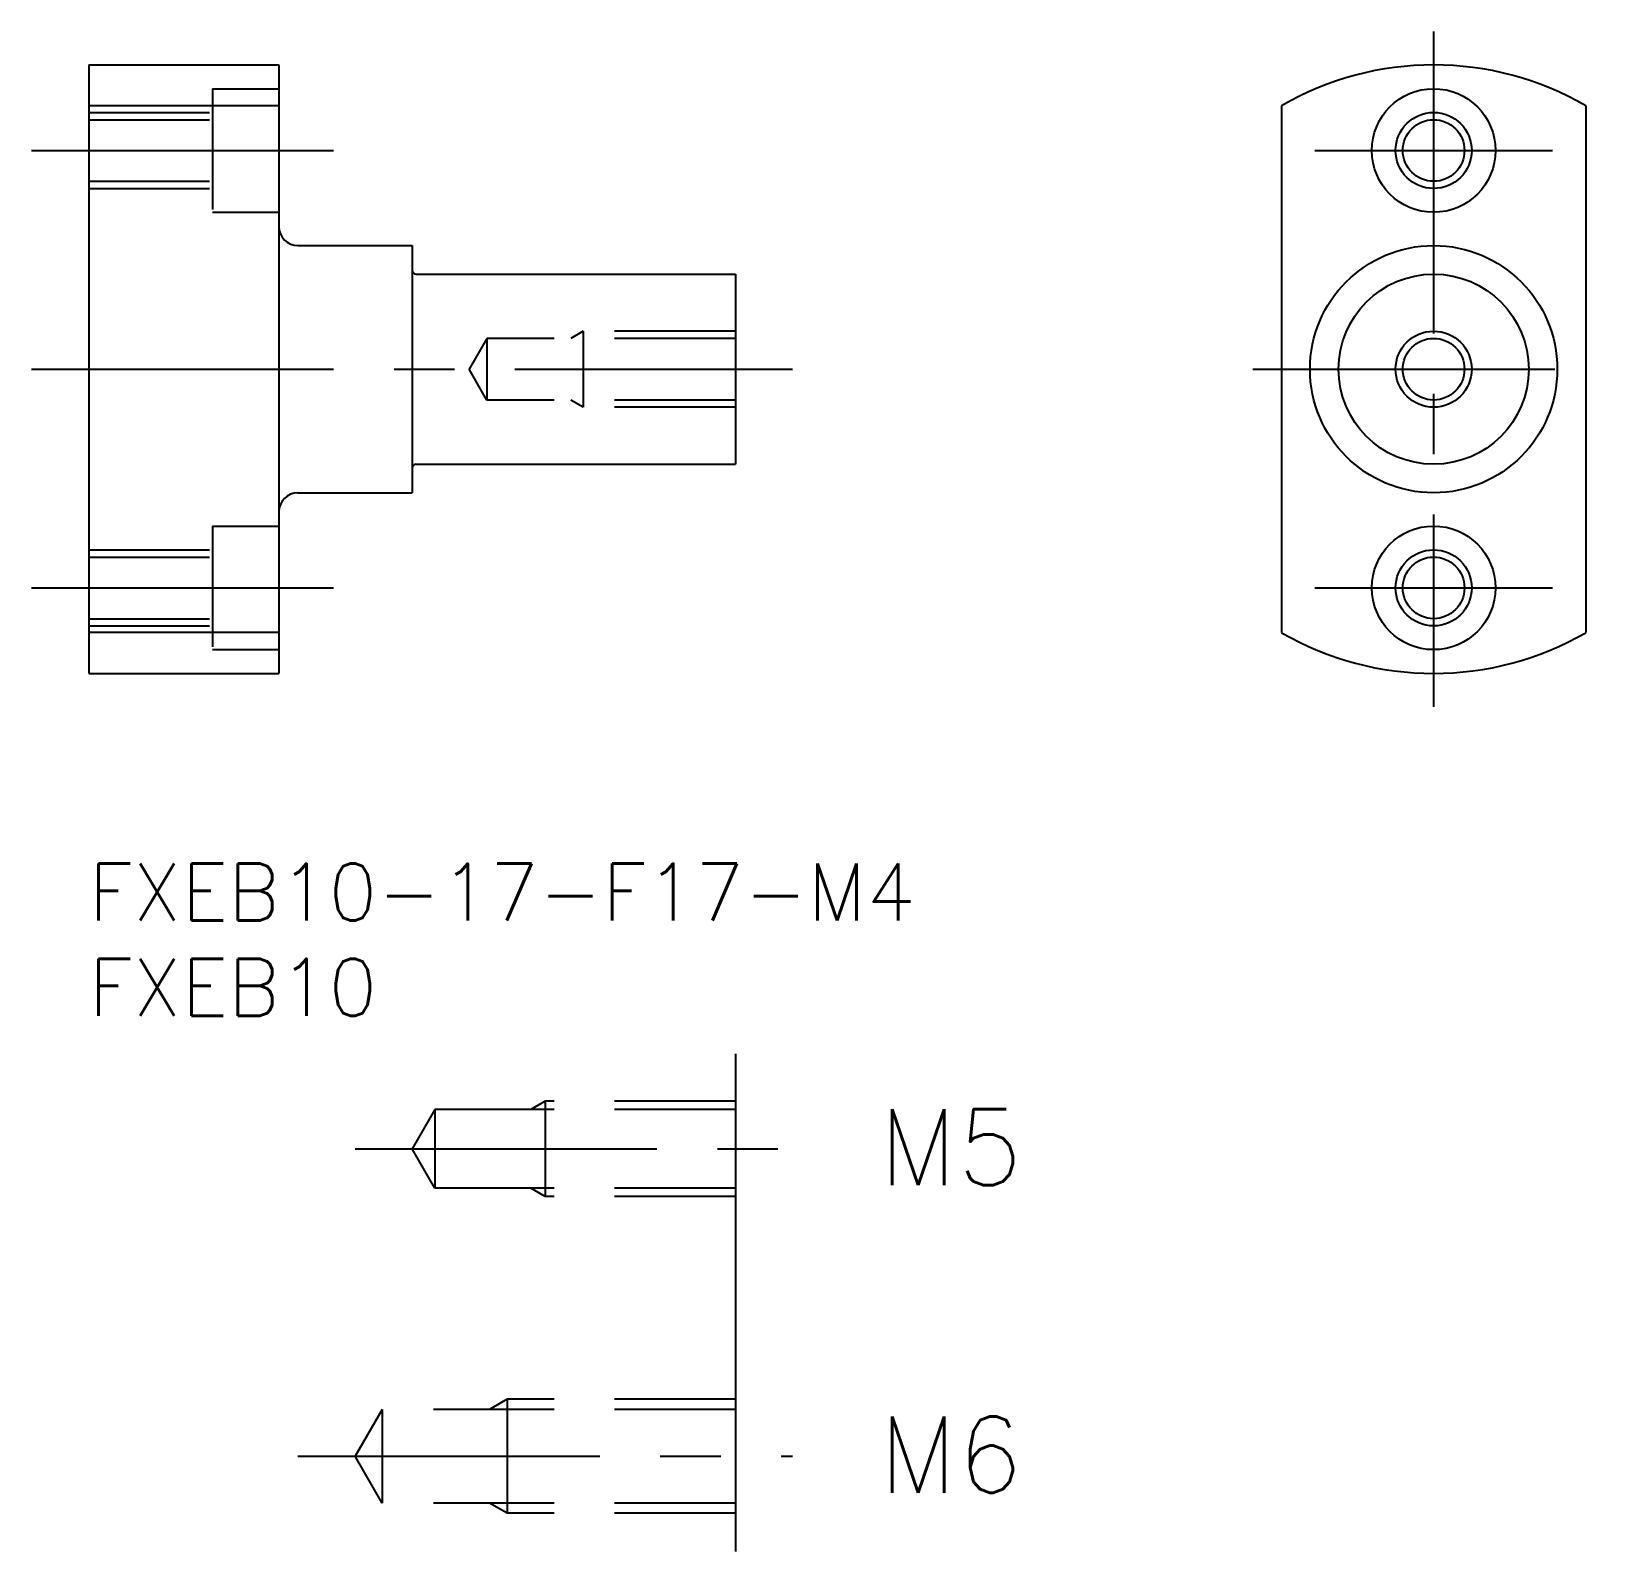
# Model space of a CAD drawing. Extents: x -3 to 80.2, y -36.2 to 43.8.
import ezdxf

# ---------------------------------------------------------------- set-up
doc = ezdxf.new("R2010")
doc.units = 0
doc.header["$LTSCALE"] = 0.5
doc.linetypes.add('CENTER', pattern=[50.8, 31.75, -6.35, 6.35, -6.35])
doc.linetypes.add('DASHED', pattern=[19.05, 12.7, -6.35])
for name, color, linetype in [('MSM_CENTER', 1, 'CENTER'), ('MSM_CONTINUOUS', 7, 'CONTINUOUS'), ('MSM_DASHED', 4, 'DASHED'), ('MSM_NARROW', 5, 'CONTINUOUS'), ('MSM_PART_NUMBER', 7, 'CONTINUOUS')]:
    doc.layers.add(name, color=color, linetype=linetype)
doc.styles.get("Standard").update_dxf_attribs({"font": 'txt.shx', "height": 3, "bigfont": 'bigfont.shx'})

# ---------------------------------------------------------------- blocks, each defined once
blk = doc.blocks.new('*U7')
at = {"layer": 'MSM_PART_NUMBER'}
blk.add_text('FXEB10-17-F17-M4', height=3, dxfattribs=at).set_placement((0, -3))
blk = doc.blocks.new('*U8')
at = {"layer": 'MSM_PART_NUMBER'}
blk.add_text('FXEB10', height=3, dxfattribs=at).set_placement((0, -8))

msp = doc.modelspace()

# ---------------------------------------------------------------- linework, layer by layer
at = {"layer": 'MSM_CENTER'}
for p, q in [((70.707, 43.75), (70.707, 8.25)), ((-3, 37.5), (13, 37.5)), ((64.457, 37.5), (76.957, 37.5)), ((-3, 26), (37, 26)), ((61.207, 26), (80.207, 26)), ((-3, 14.5), (13, 14.5)), ((64.457, 14.5), (76.957, 14.5)), ((14, -15), (37, -15)), ((11, -31.168), (37, -31.168))]:
    msp.add_line(p, q, dxfattribs=at)
at = {"layer": 'MSM_CONTINUOUS'}
for p, q in [((0, 42), (10, 42)), ((0, 42), (0, 10)), ((10, 42), (10, 10)), ((10, 39.856), (0, 39.856)), ((62.707, 39.856), (62.707, 12.144)), ((78.707, 39.856), (78.707, 12.144)), ((10, 34), (10, 34)), ((11, 32.5), (17, 32.5)), ((17, 32.5), (17, 19.5)), ((17.2, 31), (34, 31)), ((34, 31), (34, 21)), ((10, 26), (10, 26)), ((17.2, 21), (34, 21)), ((11, 19.5), (17, 19.5)), ((10, 12.144), (0, 12.144)), ((0, 10), (10, 10)), ((34, -10), (34, -36.168))]:
    msp.add_line(p, q, dxfattribs=at)
for centre, radius in [((70.707, 37.5), 3.25), ((70.707, 37.5), 1.621), ((70.707, 26), 6.5), ((70.707, 26), 5), ((70.707, 26), 1.621), ((70.707, 14.5), 3.25), ((70.707, 14.5), 1.621)]:
    msp.add_circle(centre, radius, dxfattribs=at)
for centre, radius, start, end in [((70.707, 26), 16, 60, 120), ((11, 33.5), 1, 180, 270), ((17.2, 31.2), 0.2, 180, 270), ((17.2, 20.8), 0.2, 90, 180), ((11, 18.5), 1, 90, 180), ((70.707, 26), 16, 240, 300)]:
    msp.add_arc(centre, radius, start, end, dxfattribs=at)
at = {"layer": 'MSM_DASHED'}
for p, q in [((6.5, 40.75), (6.5, 34.25)), ((6.5, 40.75), (10, 40.75)), ((0, 39.5), (6.5, 39.5)), ((0, 39.121), (6.5, 39.121)), ((0, 35.879), (6.5, 35.879)), ((0, 35.5), (6.5, 35.5)), ((6.5, 34.25), (10, 34.25)), ((20.936, 27.621), (20, 26)), ((34, 27.621), (20.936, 27.621)), ((20.936, 27.621), (20.936, 24.379)), ((26, 28), (25.344, 27.621)), ((34, 28), (26, 28)), ((26, 28), (26, 24)), ((20.936, 24.379), (20, 26)), ((34, 24.379), (20.936, 24.379)), ((26, 24), (25.344, 24.379)), ((34, 24), (26, 24)), ((6.5, 17.75), (10, 17.75)), ((6.5, 17.75), (6.5, 11.25)), ((0, 16.5), (6.5, 16.5)), ((0, 16.121), (6.5, 16.121)), ((0, 12.879), (6.5, 12.879)), ((0, 12.5), (6.5, 12.5)), ((6.5, 11.25), (10, 11.25)), ((18.193, -12.933), (17, -15)), ((34, -12.933), (18.193, -12.933)), ((18.193, -12.933), (18.193, -17.067)), ((24, -12.5), (23.25, -12.933)), ((34, -12.5), (24, -12.5)), ((24, -12.5), (24, -17.5)), ((18.193, -17.067), (17, -15)), ((34, -17.067), (18.193, -17.067)), ((24, -17.5), (23.25, -17.067)), ((34, -17.5), (24, -17.5)), ((22, -28.168), (21.062, -28.709)), ((34, -28.168), (22, -28.168)), ((22, -28.168), (22, -34.168)), ((15.419, -28.709), (14, -31.168)), ((34, -28.709), (15.419, -28.709)), ((15.419, -28.709), (15.419, -33.626)), ((15.419, -33.626), (14, -31.168)), ((34, -33.626), (15.419, -33.626)), ((22, -34.168), (21.062, -33.626)), ((34, -34.168), (22, -34.168))]:
    msp.add_line(p, q, dxfattribs=at)
at = {"layer": 'MSM_NARROW'}
for centre in [(70.707, 37.5), (70.707, 26), (70.707, 14.5)]:
    msp.add_circle(centre, 2, dxfattribs=at)

# ---------------------------------------------------------------- block references
at = {"layer": 'MSM_CONTINUOUS'}
for name in ['*U7', '*U8']:
    msp.add_blockref(name, (0, 0), dxfattribs=at)

# ---------------------------------------------------------------- texts
at = {"layer": 'MSM_PART_NUMBER'}
for s, p in [('M5', (41.547, -16.915)), ('M6', (41.547, -33.083))]:
    msp.add_text(s, height=4, dxfattribs=at).set_placement(p)

doc.saveas('drawing.dxf')
